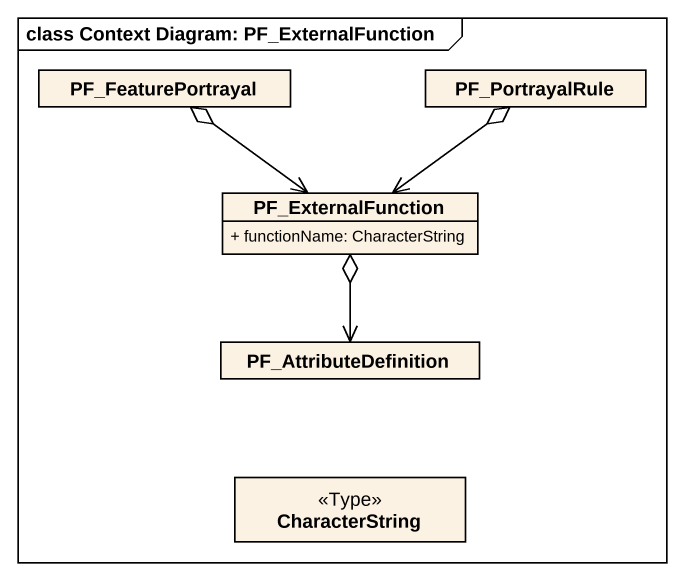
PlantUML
@startuml
mainframe class Context Diagram: PF_ExternalFunction
hide circle
hide empty members
skinparam classAttributeIconSize 0
class PF_FeaturePortrayal
class PF_PortrayalRule
class PF_ExternalFunction {
  + functionName: CharacterString
}
class PF_AttributeDefinition
class CharacterString <<Type>>
PF_ExternalFunction <-up-o PF_FeaturePortrayal
PF_ExternalFunction <-up-o PF_PortrayalRule
PF_AttributeDefinition <-up-o PF_ExternalFunction
@enduml
